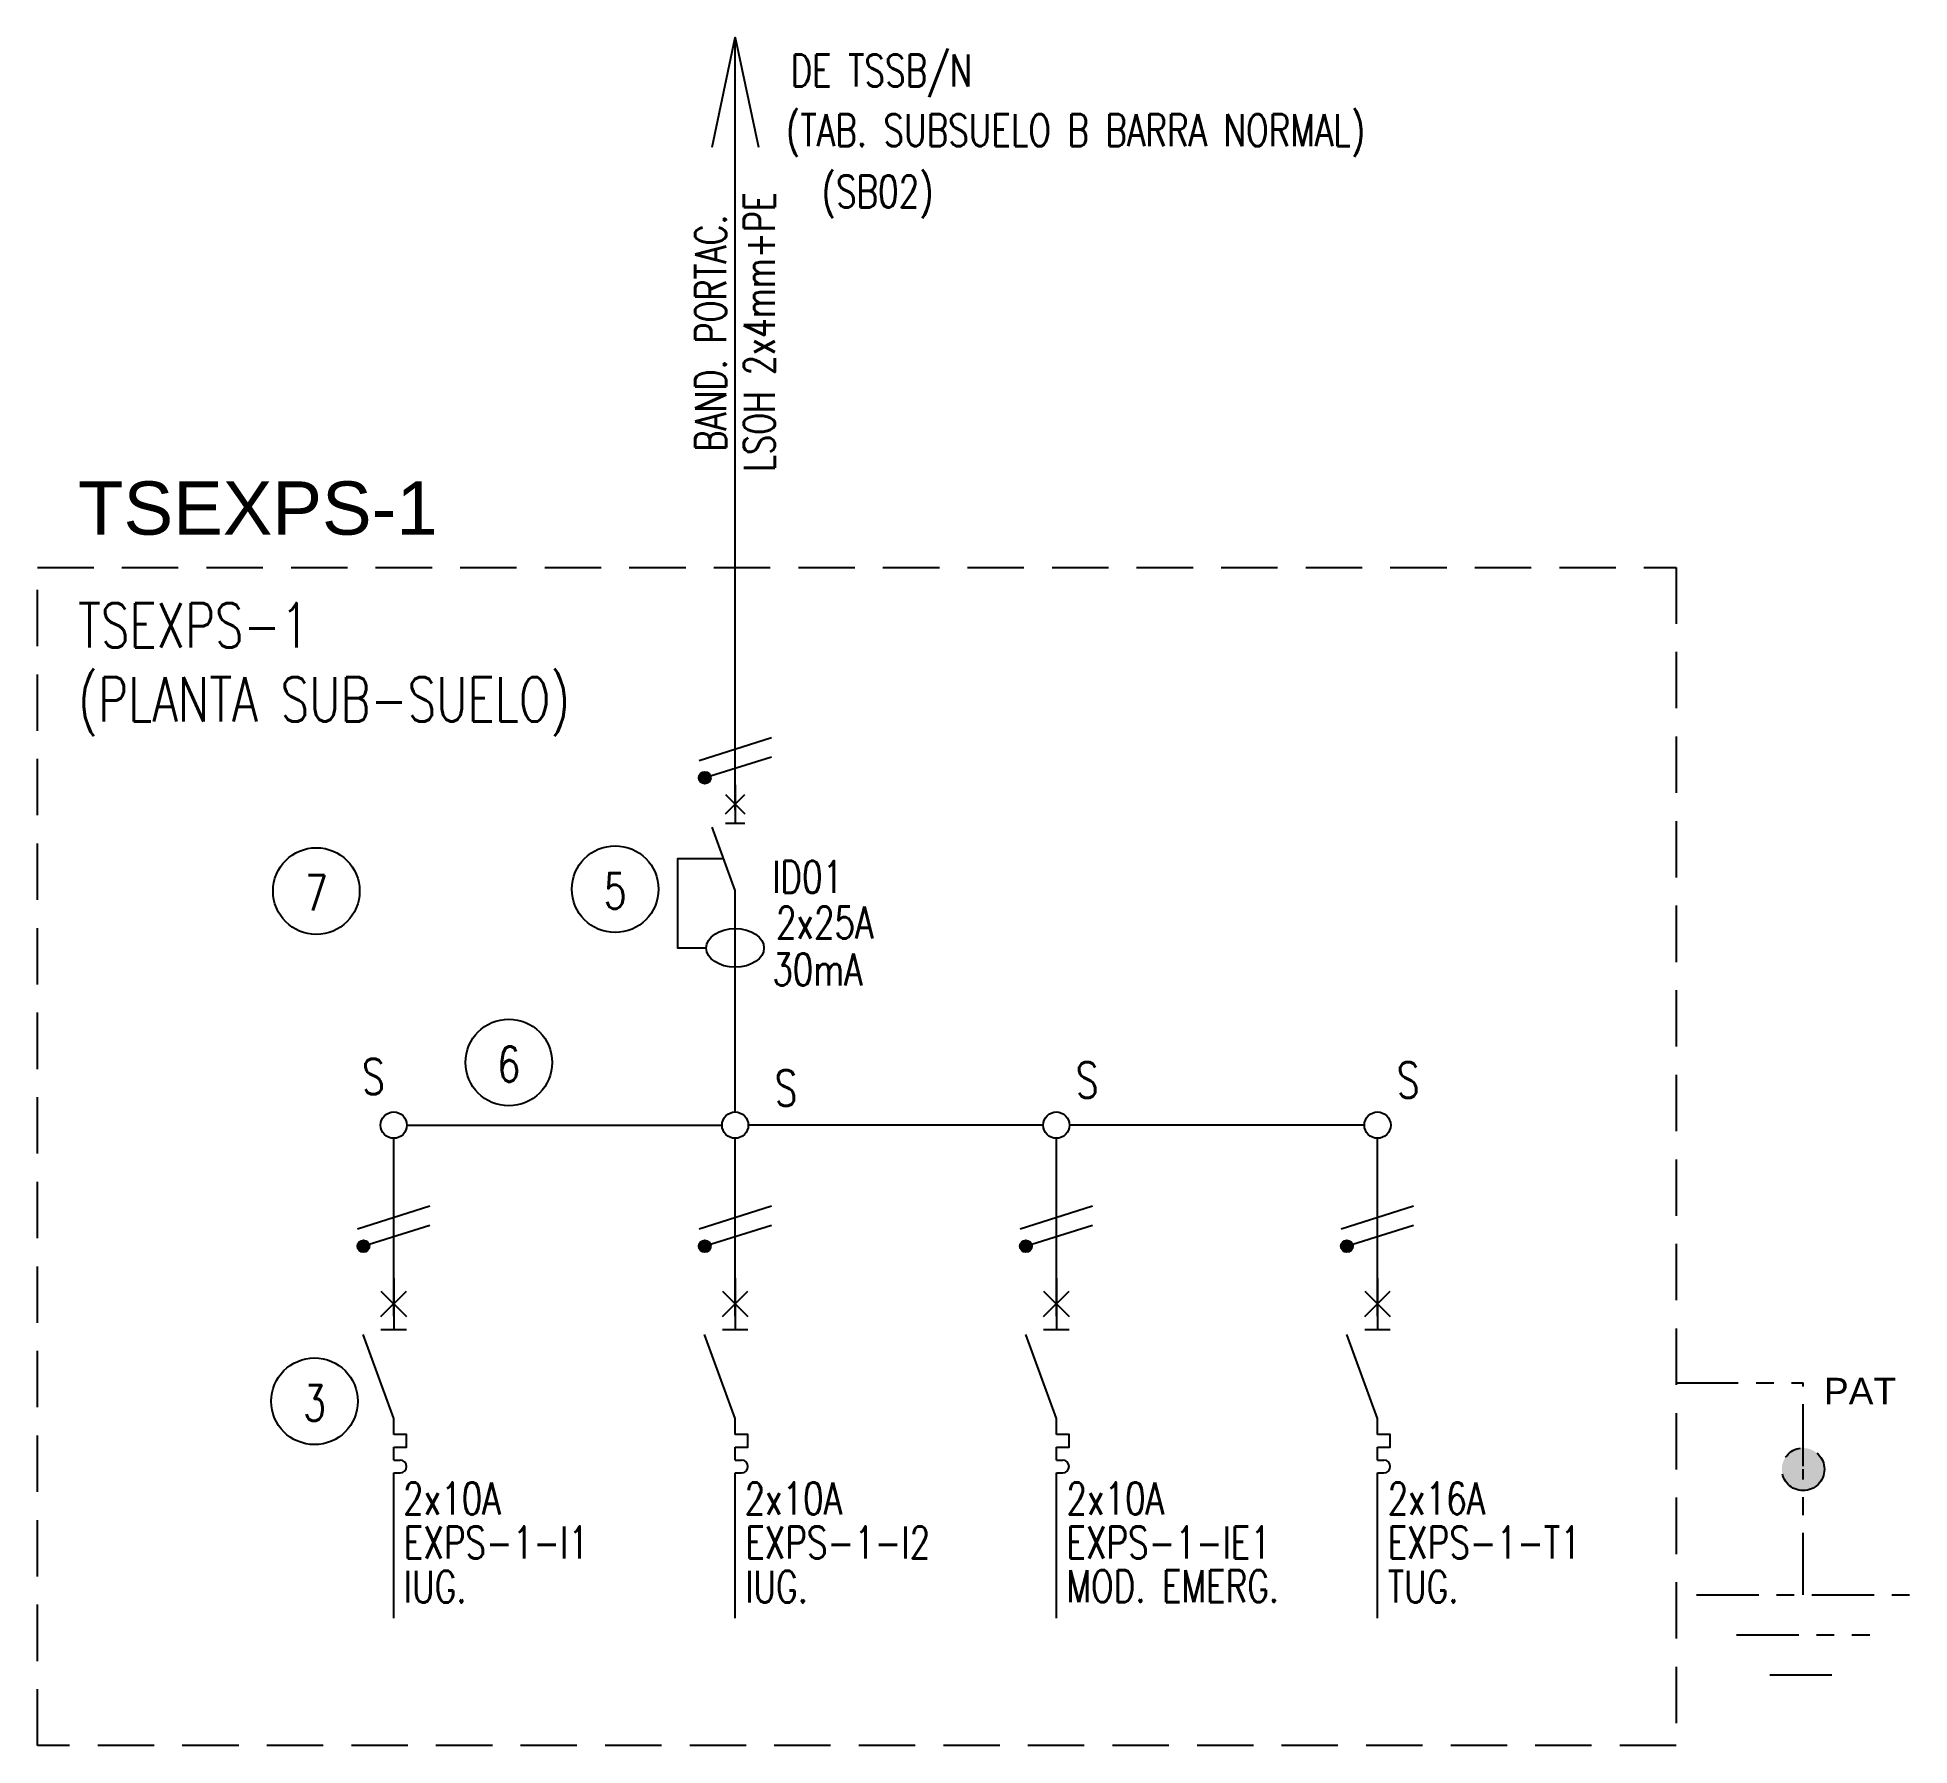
# Model space of a CAD drawing. Extents: x 3656.8 to 3667.4, y 1285.6 to 1295.2.
import ezdxf
from ezdxf.enums import TextEntityAlignment as Align

# ---------------------------------------------------------------- set-up
doc = ezdxf.new("R2010")
doc.units = 0
doc.linetypes.add('OCJ-ESQUEMAS UNIFILARES-CORREGIDOS IDO-REV.br$0$DASHED', pattern=[19.05, 12.7, -6.35])
doc.linetypes.add('OCJ-ESQUEMAS UNIFILARES-CORREGIDOS IDO-REV.br$0$EJE_5', pattern=[7.1, 5, -1, 0.1, -1])
for name, color, linetype in [('OCJ-ESQUEMAS UNIFILARES-CORREGIDOS IDO-REV.br$0$00-IE-CABLES', 10, 'Continuous'), ('OCJ-ESQUEMAS UNIFILARES-CORREGIDOS IDO-REV.br$0$01-ELE-APARATOS', 170, 'Continuous'), ('OCJ-ESQUEMAS UNIFILARES-CORREGIDOS IDO-REV.br$0$ELECTRIC', 4, 'Continuous'), ('OCJ-ESQUEMAS UNIFILARES-CORREGIDOS IDO-REV.br$0$PAT', 80, 'Continuous'), ('OCJ-ESQUEMAS UNIFILARES-CORREGIDOS IDO-REV.br$0$TEXTO', 7, 'Continuous')]:
    doc.layers.add(name, color=color, linetype=linetype)
doc.styles.add('OCJ-ESQUEMAS UNIFILARES-CORREGIDOS IDO-REV.br$0$ARIAL', font='Arial.ttf', dxfattribs={"height": 0.2})
doc.styles.add('OCJ-ESQUEMAS UNIFILARES-CORREGIDOS IDO-REV.br$0$Electricidad', font='ROMANS.SHX', dxfattribs={"width": 0.75, "height": 0.175})

# ---------------------------------------------------------------- blocks, each defined once
blk = doc.blocks.new('OCJ-ESQUEMAS UNIFILARES-CORREGIDOS IDO-REV.br$0$Unif-Interruptor-Term')
for p, q in [((0, -1.013), (0.045, -1.013)), ((0, -1.103), (0.045, -1.103))]:
    blk.add_line(p, q)
for points in [[(0, 0.267), (0, -0.093)], [(-0.09, 0.177), (0.09, -0.003)], [(-0.09, -0.003), (0.09, 0.177)], [(0, -0.72), (-0.215, -0.128)], [(-0.09, -0.093), (0.09, -0.093)], [(0, -0.833), (0, -0.72)], [(0, -0.923), (0.09, -0.923), (0.09, -0.833), (0, -0.833)], [(0, -1.013), (0, -0.923)], [(0, -1.215), (0, -1.103)]]:
    blk.add_lwpolyline(points)
blk.add_arc((0.045, -1.058), 0.045, 270, 90)
blk = doc.blocks.new('OCJ-ESQUEMAS UNIFILARES-CORREGIDOS IDO-REV.br$0$Unif-Interruptor-Dif')
for points in [[(0, 0.177), (0, -0.093)], [(-0.068, 0.11), (0.068, -0.025)], [(-0.068, -0.025), (0.068, 0.11)], [(0, -0.565), (-0.162, -0.121)], [(-0.068, -0.093), (0.068, -0.093)], [(-0.081, -0.343), (-0.405, -0.343), (-0.405, -0.97), (-0.202, -0.97)], [(0, -1.308), (0, -0.565)]]:
    blk.add_lwpolyline(points)
blk.add_ellipse((0, -0.97), major_axis=(0.203, 0), ratio=0.670814)

msp = doc.modelspace()

# ---------------------------------------------------------------- hatches: boundary and pattern name
at = {"layer": 'OCJ-ESQUEMAS UNIFILARES-CORREGIDOS IDO-REV.br$0$00-IE-CABLES'}
for points in [[(3660.546, 1291.059, 1), (3660.6, 1291.098, 1)], [(3658.622, 1288.421, 1), (3658.677, 1288.46, 1)], [(3660.546, 1288.421, 1), (3660.6, 1288.46, 1)], [(3662.354, 1288.421, 1), (3662.409, 1288.46, 1)], [(3664.163, 1288.421, 1), (3664.218, 1288.46, 1)]]:
    msp.add_hatch(color=256, dxfattribs=at).paths.add_polyline_path(points)
at = {"layer": 'OCJ-ESQUEMAS UNIFILARES-CORREGIDOS IDO-REV.br$0$PAT', "linetype": 'OCJ-ESQUEMAS UNIFILARES-CORREGIDOS IDO-REV.br$0$EJE_5', "ltscale": 0.07}
h = msp.add_hatch(color=256, dxfattribs=at)
h.paths.add_polyline_path([(3666.879, 1287.184), (3666.639, 1287.184, -1)])
h.paths.add_polyline_path([(3666.639, 1287.184), (3666.759, 1287.184), (3666.759, 1287.064, -0.414214)])
h.paths.add_polyline_path([(3666.759, 1287.184), (3666.879, 1287.184, -0.414214), (3666.759, 1287.064)])

# ---------------------------------------------------------------- linework, layer by layer
at = {"layer": 'OCJ-ESQUEMAS UNIFILARES-CORREGIDOS IDO-REV.br$0$00-IE-CABLES'}
for p, q in [((3660.744, 1290.896), (3660.744, 1295.247)), ((3660.744, 1289.196), (3660.744, 1289.998)), ((3658.821, 1288.046), (3658.821, 1289.048)), ((3658.895, 1289.122), (3660.67, 1289.122)), ((3660.744, 1288.046), (3660.744, 1289.048)), ((3662.479, 1289.122), (3660.818, 1289.122)), ((3662.553, 1288.046), (3662.553, 1289.048)), ((3664.288, 1289.122), (3662.627, 1289.122)), ((3664.362, 1288.046), (3664.362, 1289.048)), ((3658.821, 1286.346), (3658.821, 1287.147)), ((3660.744, 1286.346), (3660.744, 1287.147)), ((3662.553, 1286.346), (3662.553, 1287.147)), ((3664.362, 1286.346), (3664.362, 1287.147))]:
    msp.add_line(p, q, dxfattribs=at)
for points in [[(3660.614, 1294.629), (3660.744, 1295.247), (3660.875, 1294.629)], [(3660.541, 1291.176), (3660.948, 1291.305)], [(3660.605, 1291.089), (3660.948, 1291.197)], [(3658.617, 1288.538), (3659.024, 1288.667)], [(3660.541, 1288.538), (3660.948, 1288.667)], [(3662.35, 1288.538), (3662.757, 1288.667)], [(3664.158, 1288.538), (3664.565, 1288.667)], [(3658.682, 1288.451), (3659.024, 1288.559)], [(3660.605, 1288.451), (3660.948, 1288.559)], [(3662.414, 1288.451), (3662.757, 1288.559)], [(3664.223, 1288.451), (3664.565, 1288.559)]]:
    msp.add_lwpolyline(points, dxfattribs=at)
for centre, radius in [((3660.573, 1291.078), 0.0338), ((3658.821, 1289.122), 0.0741), ((3660.744, 1289.122), 0.0741), ((3662.553, 1289.122), 0.0741), ((3664.362, 1289.122), 0.0741), ((3658.65, 1288.44), 0.0338), ((3660.573, 1288.44), 0.0338), ((3662.382, 1288.44), 0.0338), ((3664.19, 1288.44), 0.0338)]:
    msp.add_circle(centre, radius, dxfattribs=at)
at = {"layer": 'OCJ-ESQUEMAS UNIFILARES-CORREGIDOS IDO-REV.br$0$ELECTRIC', "linetype": 'OCJ-ESQUEMAS UNIFILARES-CORREGIDOS IDO-REV.br$0$DASHED', "ltscale": 0.025}
msp.add_lwpolyline([(3656.814, 1292.263), (3666.044, 1292.263), (3666.044, 1285.628), (3656.814, 1285.628)], close=True, dxfattribs=at)
at = {"layer": 'OCJ-ESQUEMAS UNIFILARES-CORREGIDOS IDO-REV.br$0$PAT', "linetype": 'OCJ-ESQUEMAS UNIFILARES-CORREGIDOS IDO-REV.br$0$EJE_5', "ltscale": 0.07}
for p, q in [((3666.044, 1287.671), (3666.759, 1287.671)), ((3666.759, 1287.201), (3666.759, 1287.671)), ((3666.759, 1286.476), (3666.759, 1287.184)), ((3666.159, 1286.476), (3667.359, 1286.476)), ((3666.384, 1286.251), (3667.134, 1286.251)), ((3666.571, 1286.026), (3666.946, 1286.026))]:
    msp.add_line(p, q, dxfattribs=at)
msp.add_circle((3666.759, 1287.184), 0.12, dxfattribs=at)
msp.add_circle((3666.759, 1287.184), 0.12, dxfattribs=at)
at = {"layer": 'OCJ-ESQUEMAS UNIFILARES-CORREGIDOS IDO-REV.br$0$TEXTO'}
for centre in [(3658.385, 1290.44), (3660.068, 1290.451), (3659.469, 1289.475), (3658.375, 1287.567)]:
    msp.add_circle(centre, 0.244, dxfattribs=at)

# ---------------------------------------------------------------- block references
at = {"layer": 'OCJ-ESQUEMAS UNIFILARES-CORREGIDOS IDO-REV.br$0$01-ELE-APARATOS', "xscale": 0.7999999999999546, "yscale": 0.7999999999999546, "zscale": 0.7999999999999546}
for name, p in [('OCJ-ESQUEMAS UNIFILARES-CORREGIDOS IDO-REV.br$0$Unif-Interruptor-Dif', (3660.744, 1290.896)), ('OCJ-ESQUEMAS UNIFILARES-CORREGIDOS IDO-REV.br$0$Unif-Interruptor-Term', (3658.821, 1288.046)), ('OCJ-ESQUEMAS UNIFILARES-CORREGIDOS IDO-REV.br$0$Unif-Interruptor-Term', (3660.744, 1288.046)), ('OCJ-ESQUEMAS UNIFILARES-CORREGIDOS IDO-REV.br$0$Unif-Interruptor-Term', (3662.553, 1288.046)), ('OCJ-ESQUEMAS UNIFILARES-CORREGIDOS IDO-REV.br$0$Unif-Interruptor-Term', (3664.362, 1288.046))]:
    msp.add_blockref(name, p, dxfattribs=at)

# ---------------------------------------------------------------- texts
at = {"layer": 'OCJ-ESQUEMAS UNIFILARES-CORREGIDOS IDO-REV.br$0$TEXTO', "style": 'OCJ-ESQUEMAS UNIFILARES-CORREGIDOS IDO-REV.br$0$Electricidad', "width": 0.75}
for s, height, p in [('DE TSSB/N', 0.18, (3661.056, 1294.971)), ('(TAB. SUBSUELO B BARRA NORMAL)', 0.18, (3661.03, 1294.635)), ('(SB02)', 0.18, (3661.231, 1294.29)), ('TSEXPS-1', 0.25, (3657.043, 1291.812)), ('(PLANTA SUB-SUELO)', 0.25, (3657.043, 1291.395)), ('7', 0.2, (3658.321, 1290.33)), ('5', 0.2, (3660.004, 1290.341)), ('ID01', 0.18, (3660.953, 1290.43)), ('2x25A', 0.18, (3660.974, 1290.173)), ('30mA', 0.18, (3660.953, 1289.909)), ('S', 0.2, (3658.642, 1289.296)), ('6', 0.2, (3659.405, 1289.365)), ('S', 0.2, (3662.662, 1289.276)), ('S', 0.2, (3664.47, 1289.276)), ('S', 0.2, (3660.966, 1289.231)), ('3', 0.2, (3658.311, 1287.457)), ('2x10A', 0.18, (3658.874, 1286.93)), ('2x10A', 0.18, (3660.797, 1286.93)), ('2x10A', 0.18, (3662.61, 1286.93)), ('2x16A', 0.18, (3664.419, 1286.93)), ('EXPS-1-I1', 0.18, (3658.878, 1286.682)), ('EXPS-1-I2', 0.18, (3660.801, 1286.682)), ('EXPS-1-IE1', 0.18, (3662.61, 1286.682)), ('EXPS-1-T1', 0.18, (3664.419, 1286.682)), ('MOD. EMERG.', 0.18, (3662.61, 1286.436)), ('IUG.', 0.18, (3658.878, 1286.433)), ('IUG.', 0.18, (3660.801, 1286.433)), ('TUG.', 0.18, (3664.419, 1286.433))]:
    msp.add_text(s, height=height, dxfattribs=at).set_placement(p)
for s, p in [('LSOH 2x4mm+PE', (3660.967, 1293.588)), ('BAND. PORTAC.', (3660.693, 1293.583))]:
    msp.add_text(s, height=0.175, rotation=90, dxfattribs=at).set_placement(p, align=Align.CENTER)
at = {"layer": 'OCJ-ESQUEMAS UNIFILARES-CORREGIDOS IDO-REV.br$0$TEXTO', "style": 'OCJ-ESQUEMAS UNIFILARES-CORREGIDOS IDO-REV.br$0$ARIAL'}
for s, height, p in [('TSEXPS-1', 0.3, (3657.043, 1292.447)), ('PAT', 0.15, (3666.876, 1287.549))]:
    msp.add_text(s, height=height, dxfattribs=at).set_placement(p)

doc.saveas('drawing.dxf')
